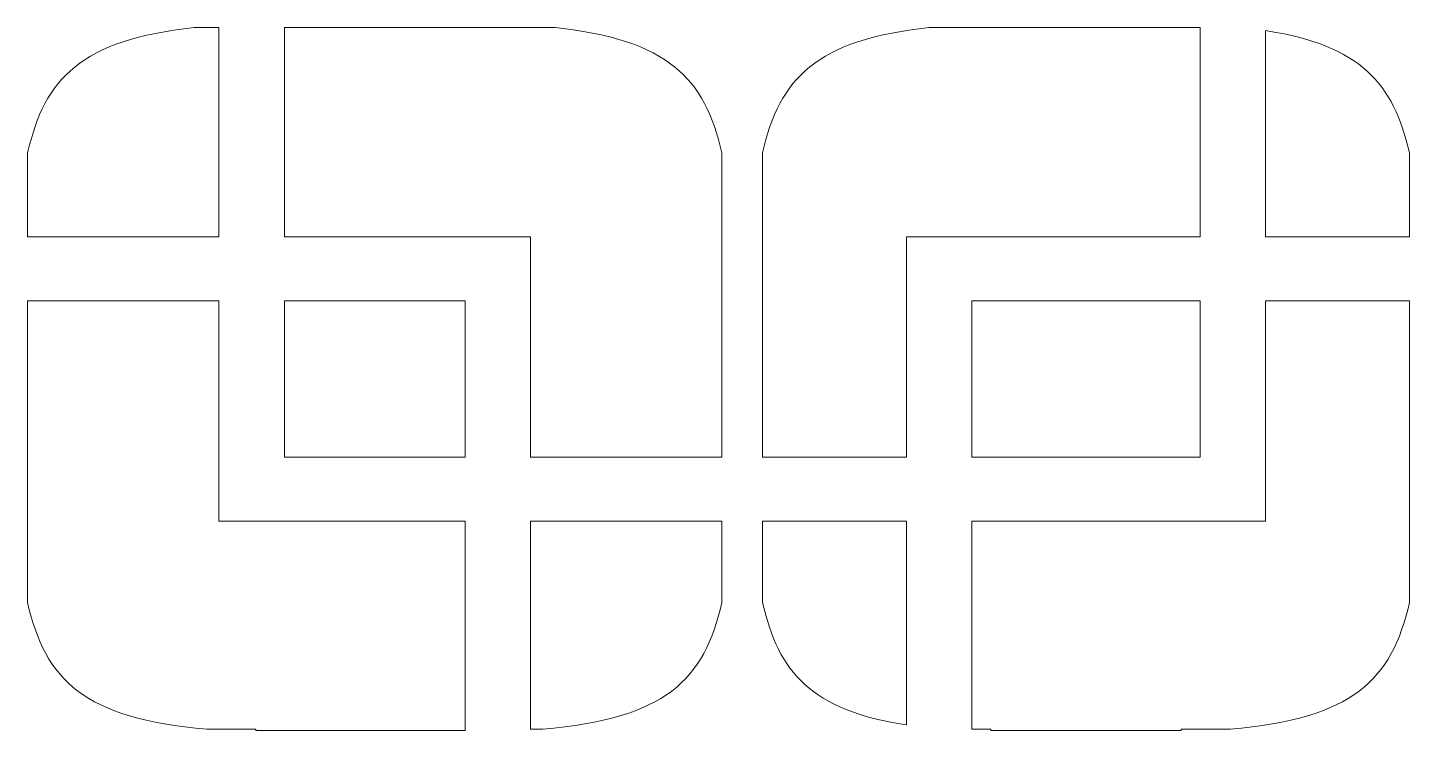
# Model space of a CAD drawing. Header units: millimetres. Extents: x -1200 to 1200, y -590 to 590.
# Drawn here: x -145 to 434, y 9 to 304 of the extents above; entities that cross this region are included whole.
import ezdxf

# ---------------------------------------------------------------- set-up
doc = ezdxf.new("R2010")
doc.units = ezdxf.units.MM
doc.header["$MEASUREMENT"] = 0
doc.layers.add('Layer 1', color=7, linetype='Continuous')

msp = doc.modelspace()

# ---------------------------------------------------------------- linework, layer by layer
at = {"layer": 'Layer 1', "color": 250, "lineweight": 20}
for points, knots in [([(-75.656, 303.6788), (-75.656, 303.6788), (-65.2907, 303.6788), (-65.2907, 303.6788), (-65.2907, 303.6788), (-65.2907, 216.0002), (-65.2907, 216.0002), (-65.2907, 216.0002), (-145.469, 216.0002), (-145.469, 216.0002), (-145.469, 216.0002), (-145.469, 251.1388), (-145.469, 251.1388), (-145.469, 251.1388), (-144.7888, 254.019), (-144.7888, 254.019), (-144.7888, 254.019), (-144.0385, 256.8272), (-144.0385, 256.8272), (-144.0385, 256.8272), (-143.2177, 259.5635), (-143.2177, 259.5635), (-143.2177, 259.5635), (-142.35, 262.1796), (-142.35, 262.1796), (-142.35, 262.1796), (-141.4354, 264.7479), (-141.4354, 264.7479), (-141.4354, 264.7479), (-140.427, 267.196), (-140.427, 267.196), (-140.427, 267.196), (-139.3483, 269.5722), (-139.3483, 269.5722), (-139.3483, 269.5722), (-138.1992, 271.8763), (-138.1992, 271.8763), (-138.1992, 271.8763), (-136.9563, 274.0845), (-136.9563, 274.0845), (-136.9563, 274.0845), (-135.6196, 276.1967), (-135.6196, 276.1967), (-135.6196, 276.1967), (-134.2126, 278.2609), (-134.2126, 278.2609), (-134.2126, 278.2609), (-132.6883, 280.205), (-132.6883, 280.205), (-132.6883, 280.205), (-131.0936, 282.1011), (-131.0936, 282.1011), (-131.0936, 282.1011), (-129.3583, 283.9012), (-129.3583, 283.9012), (-129.3583, 283.9012), (-127.5526, 285.6294), (-127.5526, 285.6294), (-127.5526, 285.6294), (-125.6061, 287.2855), (-125.6061, 287.2855), (-125.6061, 287.2855), (-123.5425, 288.8456), (-123.5425, 288.8456), (-123.5425, 288.8456), (-121.3615, 290.3338), (-121.3615, 290.3338), (-121.3615, 290.3338), (-119.0634, 291.7499), (-119.0634, 291.7499), (-119.0634, 291.7499), (-116.6245, 293.094), (-116.6245, 293.094), (-116.6245, 293.094), (-114.0449, 294.366), (-114.0449, 294.366), (-114.0449, 294.366), (-111.348, 295.5661), (-111.348, 295.5661), (-111.348, 295.5661), (-108.4871, 296.6942), (-108.4871, 296.6942), (-108.4871, 296.6942), (-105.4853, 297.7503), (-105.4853, 297.7503), (-105.4853, 297.7503), (-102.3429, 298.7344), (-102.3429, 298.7344), (-102.3429, 298.7344), (-99.0364, 299.6464), (-99.0364, 299.6464), (-99.0364, 299.6464), (-95.5657, 300.4865), (-95.5657, 300.4865), (-95.5657, 300.4865), (-91.9308, 301.2546), (-91.9308, 301.2546), (-91.9308, 301.2546), (-88.1318, 301.9506), (-88.1318, 301.9506), (-88.1318, 301.9506), (-84.1452, 302.5986), (-84.1452, 302.5986), (-84.1452, 302.5986), (-79.9944, 303.1747), (-79.9944, 303.1747), (-79.9944, 303.1747), (-75.656, 303.6788), (-75.656, 303.6788)], [0, 0, 0, 0, 0.02777778, 0.02777778, 0.02777778, 0.05555556, 0.05555556, 0.05555556, 0.08333333, 0.08333333, 0.08333333, 0.11111111, 0.11111111, 0.11111111, 0.13888889, 0.13888889, 0.13888889, 0.16666667, 0.16666667, 0.16666667, 0.19444444, 0.19444444, 0.19444444, 0.22222222, 0.22222222, 0.22222222, 0.25, 0.25, 0.25, 0.27777778, 0.27777778, 0.27777778, 0.30555556, 0.30555556, 0.30555556, 0.33333333, 0.33333333, 0.33333333, 0.36111111, 0.36111111, 0.36111111, 0.38888889, 0.38888889, 0.38888889, 0.41666667, 0.41666667, 0.41666667, 0.44444444, 0.44444444, 0.44444444, 0.47222222, 0.47222222, 0.47222222, 0.5, 0.5, 0.5, 0.52777778, 0.52777778, 0.52777778, 0.55555556, 0.55555556, 0.55555556, 0.58333333, 0.58333333, 0.58333333, 0.61111111, 0.61111111, 0.61111111, 0.63888889, 0.63888889, 0.63888889, 0.66666667, 0.66666667, 0.66666667, 0.69444444, 0.69444444, 0.69444444, 0.72222222, 0.72222222, 0.72222222, 0.75, 0.75, 0.75, 0.77777778, 0.77777778, 0.77777778, 0.80555556, 0.80555556, 0.80555556, 0.83333333, 0.83333333, 0.83333333, 0.86111111, 0.86111111, 0.86111111, 0.88888889, 0.88888889, 0.88888889, 0.91666667, 0.91666667, 0.91666667, 0.94444444, 0.94444444, 0.94444444, 0.97222222, 0.97222222, 0.97222222, 1, 1, 1, 1]), ([(-37.8767, 303.6788), (-37.8767, 303.6788), (75.6954, 303.6788), (75.6954, 303.6788), (75.6954, 303.6788), (80.0338, 303.1747), (80.0338, 303.1747), (80.0338, 303.1747), (84.208, 302.5986), (84.208, 302.5986), (84.208, 302.5986), (88.1712, 301.9506), (88.1712, 301.9506), (88.1712, 301.9506), (91.9702, 301.2546), (91.9702, 301.2546), (91.9702, 301.2546), (95.6051, 300.4865), (95.6051, 300.4865), (95.6051, 300.4865), (99.0758, 299.6464), (99.0758, 299.6464), (99.0758, 299.6464), (102.3824, 298.7344), (102.3824, 298.7344), (102.3824, 298.7344), (105.5482, 297.7503), (105.5482, 297.7503), (105.5482, 297.7503), (108.5499, 296.6942), (108.5499, 296.6942), (108.5499, 296.6942), (111.4109, 295.5661), (111.4109, 295.5661), (111.4109, 295.5661), (114.1077, 294.366), (114.1077, 294.366), (114.1077, 294.366), (116.6874, 293.094), (116.6874, 293.094), (116.6874, 293.094), (119.1028, 291.7499), (119.1028, 291.7499), (119.1028, 291.7499), (121.4244, 290.3338), (121.4244, 290.3338), (121.4244, 290.3338), (123.6053, 288.8456), (123.6053, 288.8456), (123.6053, 288.8456), (125.6455, 287.2855), (125.6455, 287.2855), (125.6455, 287.2855), (127.592, 285.6294), (127.592, 285.6294), (127.592, 285.6294), (129.4211, 283.9012), (129.4211, 283.9012), (129.4211, 283.9012), (131.133, 282.1011), (131.133, 282.1011), (131.133, 282.1011), (132.7511, 280.205), (132.7511, 280.205), (132.7511, 280.205), (134.252, 278.2369), (134.252, 278.2369), (134.252, 278.2369), (135.6825, 276.1967), (135.6825, 276.1967), (135.6825, 276.1967), (136.9957, 274.0845), (136.9957, 274.0845), (136.9957, 274.0845), (138.2386, 271.8763), (138.2386, 271.8763), (138.2386, 271.8763), (139.3877, 269.5722), (139.3877, 269.5722), (139.3877, 269.5722), (140.4665, 267.196), (140.4665, 267.196), (140.4665, 267.196), (141.4748, 264.7238), (141.4748, 264.7238), (141.4748, 264.7238), (142.3894, 262.1796), (142.3894, 262.1796), (142.3894, 262.1796), (143.2571, 259.5635), (143.2571, 259.5635), (143.2571, 259.5635), (144.0779, 256.8272), (144.0779, 256.8272), (144.0779, 256.8272), (144.8049, 254.019), (144.8049, 254.019), (144.8049, 254.019), (145.5084, 251.1388), (145.5084, 251.1388), (145.5084, 251.1388), (145.5084, 211.6079), (145.5084, 211.6079), (145.5084, 211.6079), (145.5084, 123.6173), (145.5084, 123.6173), (145.5084, 123.6173), (65.3301, 123.6173), (65.3301, 123.6173), (65.3301, 123.6173), (65.3301, 216.0002), (65.3301, 216.0002), (65.3301, 216.0002), (-37.8767, 216.0002), (-37.8767, 216.0002), (-37.8767, 216.0002), (-37.8767, 303.6788), (-37.8767, 303.6788)], [0, 0, 0, 0, 0.02564103, 0.02564103, 0.02564103, 0.05128205, 0.05128205, 0.05128205, 0.07692308, 0.07692308, 0.07692308, 0.1025641, 0.1025641, 0.1025641, 0.12820513, 0.12820513, 0.12820513, 0.15384615, 0.15384615, 0.15384615, 0.17948718, 0.17948718, 0.17948718, 0.20512821, 0.20512821, 0.20512821, 0.23076923, 0.23076923, 0.23076923, 0.25641026, 0.25641026, 0.25641026, 0.28205128, 0.28205128, 0.28205128, 0.30769231, 0.30769231, 0.30769231, 0.33333333, 0.33333333, 0.33333333, 0.35897436, 0.35897436, 0.35897436, 0.38461538, 0.38461538, 0.38461538, 0.41025641, 0.41025641, 0.41025641, 0.43589744, 0.43589744, 0.43589744, 0.46153846, 0.46153846, 0.46153846, 0.48717949, 0.48717949, 0.48717949, 0.51282051, 0.51282051, 0.51282051, 0.53846154, 0.53846154, 0.53846154, 0.56410256, 0.56410256, 0.56410256, 0.58974359, 0.58974359, 0.58974359, 0.61538462, 0.61538462, 0.61538462, 0.64102564, 0.64102564, 0.64102564, 0.66666667, 0.66666667, 0.66666667, 0.69230769, 0.69230769, 0.69230769, 0.71794872, 0.71794872, 0.71794872, 0.74358974, 0.74358974, 0.74358974, 0.76923077, 0.76923077, 0.76923077, 0.79487179, 0.79487179, 0.79487179, 0.82051282, 0.82051282, 0.82051282, 0.84615385, 0.84615385, 0.84615385, 0.87179487, 0.87179487, 0.87179487, 0.8974359, 0.8974359, 0.8974359, 0.92307692, 0.92307692, 0.92307692, 0.94871795, 0.94871795, 0.94871795, 0.97435897, 0.97435897, 0.97435897, 1, 1, 1, 1]), ([(232.3701, 303.6788), (232.3701, 303.6788), (345.9422, 303.6788), (345.9422, 303.6788), (345.9422, 303.6788), (345.9422, 216.0002), (345.9422, 216.0002), (345.9422, 216.0002), (222.849, 216.0002), (222.849, 216.0002), (222.849, 216.0002), (222.849, 123.6173), (222.849, 123.6173), (222.849, 123.6173), (162.5571, 123.6173), (162.5571, 123.6173), (162.5571, 123.6173), (162.5571, 211.6079), (162.5571, 211.6079), (162.5571, 211.6079), (162.5571, 251.1388), (162.5571, 251.1388), (162.5571, 251.1388), (163.2371, 254.019), (163.2371, 254.019), (163.2371, 254.019), (163.9876, 256.8272), (163.9876, 256.8272), (163.9876, 256.8272), (164.8084, 259.5635), (164.8084, 259.5635), (164.8084, 259.5635), (165.6525, 262.1796), (165.6525, 262.1796), (165.6525, 262.1796), (166.5906, 264.7479), (166.5906, 264.7479), (166.5906, 264.7479), (167.599, 267.196), (167.599, 267.196), (167.599, 267.196), (168.6777, 269.5722), (168.6777, 269.5722), (168.6777, 269.5722), (169.8268, 271.8763), (169.8268, 271.8763), (169.8268, 271.8763), (171.0697, 274.0845), (171.0697, 274.0845), (171.0697, 274.0845), (172.4064, 276.1967), (172.4064, 276.1967), (172.4064, 276.1967), (173.8135, 278.2609), (173.8135, 278.2609), (173.8135, 278.2609), (175.3143, 280.205), (175.3143, 280.205), (175.3143, 280.205), (176.9324, 282.1011), (176.9324, 282.1011), (176.9324, 282.1011), (178.6678, 283.9012), (178.6678, 283.9012), (178.6678, 283.9012), (180.4735, 285.6294), (180.4735, 285.6294), (180.4735, 285.6294), (182.4199, 287.2855), (182.4199, 287.2855), (182.4199, 287.2855), (184.4836, 288.8456), (184.4836, 288.8456), (184.4836, 288.8456), (186.6645, 290.3338), (186.6645, 290.3338), (186.6645, 290.3338), (188.9627, 291.7499), (188.9627, 291.7499), (188.9627, 291.7499), (191.4015, 293.094), (191.4015, 293.094), (191.4015, 293.094), (193.9577, 294.366), (193.9577, 294.366), (193.9577, 294.366), (196.6779, 295.5661), (196.6779, 295.5661), (196.6779, 295.5661), (199.539, 296.6942), (199.539, 296.6942), (199.539, 296.6942), (202.5406, 297.7503), (202.5406, 297.7503), (202.5406, 297.7503), (205.683, 298.7344), (205.683, 298.7344), (205.683, 298.7344), (208.9896, 299.6464), (208.9896, 299.6464), (208.9896, 299.6464), (212.4603, 300.4865), (212.4603, 300.4865), (212.4603, 300.4865), (216.0952, 301.2546), (216.0952, 301.2546), (216.0952, 301.2546), (219.8942, 301.9506), (219.8942, 301.9506), (219.8942, 301.9506), (223.8809, 302.5986), (223.8809, 302.5986), (223.8809, 302.5986), (228.0317, 303.1747), (228.0317, 303.1747), (228.0317, 303.1747), (232.3701, 303.6788), (232.3701, 303.6788)], [0, 0, 0, 0, 0.02564103, 0.02564103, 0.02564103, 0.05128205, 0.05128205, 0.05128205, 0.07692308, 0.07692308, 0.07692308, 0.1025641, 0.1025641, 0.1025641, 0.12820513, 0.12820513, 0.12820513, 0.15384615, 0.15384615, 0.15384615, 0.17948718, 0.17948718, 0.17948718, 0.20512821, 0.20512821, 0.20512821, 0.23076923, 0.23076923, 0.23076923, 0.25641026, 0.25641026, 0.25641026, 0.28205128, 0.28205128, 0.28205128, 0.30769231, 0.30769231, 0.30769231, 0.33333333, 0.33333333, 0.33333333, 0.35897436, 0.35897436, 0.35897436, 0.38461538, 0.38461538, 0.38461538, 0.41025641, 0.41025641, 0.41025641, 0.43589744, 0.43589744, 0.43589744, 0.46153846, 0.46153846, 0.46153846, 0.48717949, 0.48717949, 0.48717949, 0.51282051, 0.51282051, 0.51282051, 0.53846154, 0.53846154, 0.53846154, 0.56410256, 0.56410256, 0.56410256, 0.58974359, 0.58974359, 0.58974359, 0.61538462, 0.61538462, 0.61538462, 0.64102564, 0.64102564, 0.64102564, 0.66666667, 0.66666667, 0.66666667, 0.69230769, 0.69230769, 0.69230769, 0.71794872, 0.71794872, 0.71794872, 0.74358974, 0.74358974, 0.74358974, 0.76923077, 0.76923077, 0.76923077, 0.79487179, 0.79487179, 0.79487179, 0.82051282, 0.82051282, 0.82051282, 0.84615385, 0.84615385, 0.84615385, 0.87179487, 0.87179487, 0.87179487, 0.8974359, 0.8974359, 0.8974359, 0.92307692, 0.92307692, 0.92307692, 0.94871795, 0.94871795, 0.94871795, 0.97435897, 0.97435897, 0.97435897, 1, 1, 1, 1]), ([(433.6481, 216.0002), (433.6481, 216.0002), (433.6481, 251.1388), (433.6481, 251.1388), (433.6481, 251.1388), (432.3349, 256.4432), (432.3349, 256.4432), (432.3349, 256.4432), (430.8106, 261.4596), (430.8106, 261.4596), (430.8106, 261.4596), (429.9664, 263.8598), (429.9664, 263.8598), (429.9664, 263.8598), (429.0518, 266.1639), (429.0518, 266.1639), (429.0518, 266.1639), (428.0903, 268.4201), (428.0903, 268.4201), (428.0903, 268.4201), (427.0584, 270.5803), (427.0584, 270.5803), (427.0584, 270.5803), (425.9562, 272.6924), (425.9562, 272.6924), (425.9562, 272.6924), (424.7603, 274.7086), (424.7603, 274.7086), (424.7603, 274.7086), (423.5174, 276.6767), (423.5174, 276.6767), (423.5174, 276.6767), (422.1807, 278.5729), (422.1807, 278.5729), (422.1807, 278.5729), (420.7736, 280.373), (420.7736, 280.373), (420.7736, 280.373), (419.2494, 282.1251), (419.2494, 282.1251), (419.2494, 282.1251), (417.6547, 283.8052), (417.6547, 283.8052), (417.6547, 283.8052), (415.9662, 285.4134), (415.9662, 285.4134), (415.9662, 285.4134), (414.184, 286.9495), (414.184, 286.9495), (414.184, 286.9495), (412.3079, 288.4376), (412.3079, 288.4376), (412.3079, 288.4376), (410.2911, 289.8537), (410.2911, 289.8537), (410.2911, 289.8537), (408.204, 291.1978), (408.204, 291.1978), (408.204, 291.1978), (405.9997, 292.4699), (405.9997, 292.4699), (405.9997, 292.4699), (403.6781, 293.694), (403.6781, 293.694), (403.6781, 293.694), (401.2392, 294.8461), (401.2392, 294.8461), (401.2392, 294.8461), (398.6595, 295.9261), (398.6595, 295.9261), (398.6595, 295.9261), (395.9862, 296.9583), (395.9862, 296.9583), (395.9862, 296.9583), (393.1486, 297.9183), (393.1486, 297.9183), (393.1486, 297.9183), (390.2173, 298.8304), (390.2173, 298.8304), (390.2173, 298.8304), (387.1218, 299.6704), (387.1218, 299.6704), (387.1218, 299.6704), (383.8856, 300.4625), (383.8856, 300.4625), (383.8856, 300.4625), (380.5321, 301.1825), (380.5321, 301.1825), (380.5321, 301.1825), (377.0145, 301.8306), (377.0145, 301.8306), (377.0145, 301.8306), (373.3562, 302.4546), (373.3562, 302.4546), (373.3562, 302.4546), (373.3562, 216.0002), (373.3562, 216.0002), (373.3562, 216.0002), (433.6481, 216.0002), (433.6481, 216.0002)], [0, 0, 0, 0, 0.03030303, 0.03030303, 0.03030303, 0.06060606, 0.06060606, 0.06060606, 0.09090909, 0.09090909, 0.09090909, 0.12121212, 0.12121212, 0.12121212, 0.15151515, 0.15151515, 0.15151515, 0.18181818, 0.18181818, 0.18181818, 0.21212121, 0.21212121, 0.21212121, 0.24242424, 0.24242424, 0.24242424, 0.27272727, 0.27272727, 0.27272727, 0.3030303, 0.3030303, 0.3030303, 0.33333333, 0.33333333, 0.33333333, 0.36363636, 0.36363636, 0.36363636, 0.39393939, 0.39393939, 0.39393939, 0.42424242, 0.42424242, 0.42424242, 0.45454545, 0.45454545, 0.45454545, 0.48484848, 0.48484848, 0.48484848, 0.51515152, 0.51515152, 0.51515152, 0.54545455, 0.54545455, 0.54545455, 0.57575758, 0.57575758, 0.57575758, 0.60606061, 0.60606061, 0.60606061, 0.63636364, 0.63636364, 0.63636364, 0.66666667, 0.66666667, 0.66666667, 0.6969697, 0.6969697, 0.6969697, 0.72727273, 0.72727273, 0.72727273, 0.75757576, 0.75757576, 0.75757576, 0.78787879, 0.78787879, 0.78787879, 0.81818182, 0.81818182, 0.81818182, 0.84848485, 0.84848485, 0.84848485, 0.87878788, 0.87878788, 0.87878788, 0.90909091, 0.90909091, 0.90909091, 0.93939394, 0.93939394, 0.93939394, 0.96969697, 0.96969697, 0.96969697, 1, 1, 1, 1]), ([(37.9162, 9.0328), (37.9162, 9.0328), (-49.8132, 9.0328), (-49.8132, 9.0328), (-49.8132, 9.0328), (-49.8132, 9.5368), (-49.8132, 9.5368), (-49.8132, 9.5368), (-70.3561, 9.5368), (-70.3561, 9.5368), (-70.3561, 9.5368), (-75.0697, 9.9928), (-75.0697, 9.9928), (-75.0697, 9.9928), (-79.5723, 10.4969), (-79.5723, 10.4969), (-79.5723, 10.4969), (-83.9107, 11.0969), (-83.9107, 11.0969), (-83.9107, 11.0969), (-88.038, 11.745), (-88.038, 11.745), (-88.038, 11.745), (-91.9777, 12.489), (-91.9777, 12.489), (-91.9777, 12.489), (-95.7299, 13.2811), (-95.7299, 13.2811), (-95.7299, 13.2811), (-99.3178, 14.1692), (-99.3178, 14.1692), (-99.3178, 14.1692), (-102.7416, 15.1052), (-102.7416, 15.1052), (-102.7416, 15.1052), (-105.9778, 16.1373), (-105.9778, 16.1373), (-105.9778, 16.1373), (-109.0734, 17.2414), (-109.0734, 17.2414), (-109.0734, 17.2414), (-111.9812, 18.4175), (-111.9812, 18.4175), (-111.9812, 18.4175), (-114.7719, 19.6895), (-114.7719, 19.6895), (-114.7719, 19.6895), (-117.3749, 21.0337), (-117.3749, 21.0337), (-117.3749, 21.0337), (-119.8607, 22.4498), (-119.8607, 22.4498), (-119.8607, 22.4498), (-122.2058, 23.9379), (-122.2058, 23.9379), (-122.2058, 23.9379), (-124.4101, 25.522), (-124.4101, 25.522), (-124.4101, 25.522), (-126.4972, 27.1781), (-126.4972, 27.1781), (-126.4972, 27.1781), (-128.4437, 28.9303), (-128.4437, 28.9303), (-128.4437, 28.9303), (-130.2728, 30.7544), (-130.2728, 30.7544), (-130.2728, 30.7544), (-132.0082, 32.6745), (-132.0082, 32.6745), (-132.0082, 32.6745), (-133.6263, 34.6667), (-133.6263, 34.6667), (-133.6263, 34.6667), (-135.1272, 36.7548), (-135.1272, 36.7548), (-135.1272, 36.7548), (-136.5342, 38.939), (-136.5342, 38.939), (-136.5342, 38.939), (-137.8709, 41.1952), (-137.8709, 41.1952), (-137.8709, 41.1952), (-139.0669, 43.5473), (-139.0669, 43.5473), (-139.0669, 43.5473), (-140.1925, 45.9955), (-140.1925, 45.9955), (-140.1925, 45.9955), (-141.2478, 48.5397), (-141.2478, 48.5397), (-141.2478, 48.5397), (-142.2328, 51.1559), (-142.2328, 51.1559), (-142.2328, 51.1559), (-143.1239, 53.8681), (-143.1239, 53.8681), (-143.1239, 53.8681), (-143.9681, 56.6763), (-143.9681, 56.6763), (-143.9681, 56.6763), (-144.7654, 59.6045), (-144.7654, 59.6045), (-144.7654, 59.6045), (-145.469, 62.6048), (-145.469, 62.6048), (-145.469, 62.6048), (-145.469, 101.0796), (-145.469, 101.0796), (-145.469, 101.0796), (-145.469, 189.0942), (-145.469, 189.0942), (-145.469, 189.0942), (-65.2907, 189.0942), (-65.2907, 189.0942), (-65.2907, 189.0942), (-65.2907, 96.6873), (-65.2907, 96.6873), (-65.2907, 96.6873), (37.9162, 96.6873), (37.9162, 96.6873), (37.9162, 96.6873), (37.9162, 9.0328), (37.9162, 9.0328)], [0, 0, 0, 0, 0.02439024, 0.02439024, 0.02439024, 0.04878049, 0.04878049, 0.04878049, 0.07317073, 0.07317073, 0.07317073, 0.09756098, 0.09756098, 0.09756098, 0.12195122, 0.12195122, 0.12195122, 0.14634146, 0.14634146, 0.14634146, 0.17073171, 0.17073171, 0.17073171, 0.19512195, 0.19512195, 0.19512195, 0.2195122, 0.2195122, 0.2195122, 0.24390244, 0.24390244, 0.24390244, 0.26829268, 0.26829268, 0.26829268, 0.29268293, 0.29268293, 0.29268293, 0.31707317, 0.31707317, 0.31707317, 0.34146341, 0.34146341, 0.34146341, 0.36585366, 0.36585366, 0.36585366, 0.3902439, 0.3902439, 0.3902439, 0.41463415, 0.41463415, 0.41463415, 0.43902439, 0.43902439, 0.43902439, 0.46341463, 0.46341463, 0.46341463, 0.48780488, 0.48780488, 0.48780488, 0.51219512, 0.51219512, 0.51219512, 0.53658537, 0.53658537, 0.53658537, 0.56097561, 0.56097561, 0.56097561, 0.58536585, 0.58536585, 0.58536585, 0.6097561, 0.6097561, 0.6097561, 0.63414634, 0.63414634, 0.63414634, 0.65853659, 0.65853659, 0.65853659, 0.68292683, 0.68292683, 0.68292683, 0.70731707, 0.70731707, 0.70731707, 0.73170732, 0.73170732, 0.73170732, 0.75609756, 0.75609756, 0.75609756, 0.7804878, 0.7804878, 0.7804878, 0.80487805, 0.80487805, 0.80487805, 0.82926829, 0.82926829, 0.82926829, 0.85365854, 0.85365854, 0.85365854, 0.87804878, 0.87804878, 0.87804878, 0.90243902, 0.90243902, 0.90243902, 0.92682927, 0.92682927, 0.92682927, 0.95121951, 0.95121951, 0.95121951, 0.97560976, 0.97560976, 0.97560976, 1, 1, 1, 1]), ([(-37.8767, 123.6173), (-37.8767, 123.6173), (-37.8767, 189.0942), (-37.8767, 189.0942), (-37.8767, 189.0942), (37.9162, 189.0942), (37.9162, 189.0942), (37.9162, 189.0942), (37.9162, 123.6173), (37.9162, 123.6173), (37.9162, 123.6173), (-37.8767, 123.6173), (-37.8767, 123.6173)], [0, 0, 0, 0, 0.25, 0.25, 0.25, 0.5, 0.5, 0.5, 0.75, 0.75, 0.75, 1, 1, 1, 1]), ([(345.9422, 189.0942), (345.9422, 189.0942), (345.9422, 123.6173), (345.9422, 123.6173), (345.9422, 123.6173), (250.263, 123.6173), (250.263, 123.6173), (250.263, 123.6173), (250.263, 189.0942), (250.263, 189.0942), (250.263, 189.0942), (345.9422, 189.0942), (345.9422, 189.0942)], [0, 0, 0, 0, 0.25, 0.25, 0.25, 0.5, 0.5, 0.5, 0.75, 0.75, 0.75, 1, 1, 1, 1]), ([(337.9924, 9.0328), (337.9924, 9.0328), (258.2128, 9.0328), (258.2128, 9.0328), (258.2128, 9.0328), (258.2128, 9.5368), (258.2128, 9.5368), (258.2128, 9.5368), (250.263, 9.5368), (250.263, 9.5368), (250.263, 9.5368), (250.263, 96.6873), (250.263, 96.6873), (250.263, 96.6873), (373.3562, 96.6873), (373.3562, 96.6873), (373.3562, 96.6873), (373.3562, 189.0942), (373.3562, 189.0942), (373.3562, 189.0942), (433.6481, 189.0942), (433.6481, 189.0942), (433.6481, 189.0942), (433.6481, 101.0796), (433.6481, 101.0796), (433.6481, 101.0796), (433.6481, 62.6048), (433.6481, 62.6048), (433.6481, 62.6048), (432.9446, 59.6045), (432.9446, 59.6045), (432.9446, 59.6045), (432.1708, 56.7003), (432.1708, 56.7003), (432.1708, 56.7003), (431.3265, 53.8681), (431.3265, 53.8681), (431.3265, 53.8681), (430.4119, 51.1559), (430.4119, 51.1559), (430.4119, 51.1559), (429.4505, 48.5397), (429.4505, 48.5397), (429.4505, 48.5397), (428.3951, 45.9955), (428.3951, 45.9955), (428.3951, 45.9955), (427.2695, 43.5473), (427.2695, 43.5473), (427.2695, 43.5473), (426.05, 41.1952), (426.05, 41.1952), (426.05, 41.1952), (424.7368, 38.939), (424.7368, 38.939), (424.7368, 38.939), (423.3298, 36.7548), (423.3298, 36.7548), (423.3298, 36.7548), (421.8289, 34.6667), (421.8289, 34.6667), (421.8289, 34.6667), (420.2108, 32.6745), (420.2108, 32.6745), (420.2108, 32.6745), (418.4989, 30.7544), (418.4989, 30.7544), (418.4989, 30.7544), (416.6463, 28.9303), (416.6463, 28.9303), (416.6463, 28.9303), (414.6999, 27.1781), (414.6999, 27.1781), (414.6999, 27.1781), (412.6127, 25.522), (412.6127, 25.522), (412.6127, 25.522), (410.4084, 23.9379), (410.4084, 23.9379), (410.4084, 23.9379), (408.0633, 22.4498), (408.0633, 22.4498), (408.0633, 22.4498), (405.601, 21.0337), (405.601, 21.0337), (405.601, 21.0337), (402.9745, 19.6895), (402.9745, 19.6895), (402.9745, 19.6895), (400.2073, 18.4175), (400.2073, 18.4175), (400.2073, 18.4175), (397.276, 17.2414), (397.276, 17.2414), (397.276, 17.2414), (394.2039, 16.1373), (394.2039, 16.1373), (394.2039, 16.1373), (390.9443, 15.1052), (390.9443, 15.1052), (390.9443, 15.1052), (387.5439, 14.1692), (387.5439, 14.1692), (387.5439, 14.1692), (383.9559, 13.2811), (383.9559, 13.2811), (383.9559, 13.2811), (380.1803, 12.489), (380.1803, 12.489), (380.1803, 12.489), (376.2406, 11.745), (376.2406, 11.745), (376.2406, 11.745), (372.1133, 11.0969), (372.1133, 11.0969), (372.1133, 11.0969), (367.7983, 10.4969), (367.7983, 10.4969), (367.7983, 10.4969), (363.2723, 9.9928), (363.2723, 9.9928), (363.2723, 9.9928), (358.5587, 9.5368), (358.5587, 9.5368), (358.5587, 9.5368), (337.9924, 9.5368), (337.9924, 9.5368), (337.9924, 9.5368), (337.9924, 9.0328), (337.9924, 9.0328)], [0, 0, 0, 0, 0.02325581, 0.02325581, 0.02325581, 0.04651163, 0.04651163, 0.04651163, 0.06976744, 0.06976744, 0.06976744, 0.09302326, 0.09302326, 0.09302326, 0.11627907, 0.11627907, 0.11627907, 0.13953488, 0.13953488, 0.13953488, 0.1627907, 0.1627907, 0.1627907, 0.18604651, 0.18604651, 0.18604651, 0.20930233, 0.20930233, 0.20930233, 0.23255814, 0.23255814, 0.23255814, 0.25581395, 0.25581395, 0.25581395, 0.27906977, 0.27906977, 0.27906977, 0.30232558, 0.30232558, 0.30232558, 0.3255814, 0.3255814, 0.3255814, 0.34883721, 0.34883721, 0.34883721, 0.37209302, 0.37209302, 0.37209302, 0.39534884, 0.39534884, 0.39534884, 0.41860465, 0.41860465, 0.41860465, 0.44186047, 0.44186047, 0.44186047, 0.46511628, 0.46511628, 0.46511628, 0.48837209, 0.48837209, 0.48837209, 0.51162791, 0.51162791, 0.51162791, 0.53488372, 0.53488372, 0.53488372, 0.55813953, 0.55813953, 0.55813953, 0.58139535, 0.58139535, 0.58139535, 0.60465116, 0.60465116, 0.60465116, 0.62790698, 0.62790698, 0.62790698, 0.65116279, 0.65116279, 0.65116279, 0.6744186, 0.6744186, 0.6744186, 0.69767442, 0.69767442, 0.69767442, 0.72093023, 0.72093023, 0.72093023, 0.74418605, 0.74418605, 0.74418605, 0.76744186, 0.76744186, 0.76744186, 0.79069767, 0.79069767, 0.79069767, 0.81395349, 0.81395349, 0.81395349, 0.8372093, 0.8372093, 0.8372093, 0.86046512, 0.86046512, 0.86046512, 0.88372093, 0.88372093, 0.88372093, 0.90697674, 0.90697674, 0.90697674, 0.93023256, 0.93023256, 0.93023256, 0.95348837, 0.95348837, 0.95348837, 0.97674419, 0.97674419, 0.97674419, 1, 1, 1, 1]), ([(70.419, 9.5368), (70.419, 9.5368), (75.1325, 9.9928), (75.1325, 9.9928), (75.1325, 9.9928), (79.6351, 10.4969), (79.6351, 10.4969), (79.6351, 10.4969), (83.9735, 11.0969), (83.9735, 11.0969), (83.9735, 11.0969), (88.1009, 11.745), (88.1009, 11.745), (88.1009, 11.745), (92.0406, 12.489), (92.0406, 12.489), (92.0406, 12.489), (95.7927, 13.2811), (95.7927, 13.2811), (95.7927, 13.2811), (99.3806, 14.1692), (99.3806, 14.1692), (99.3806, 14.1692), (102.8045, 15.1052), (102.8045, 15.1052), (102.8045, 15.1052), (106.0407, 16.1373), (106.0407, 16.1373), (106.0407, 16.1373), (109.1128, 17.2414), (109.1128, 17.2414), (109.1128, 17.2414), (112.0441, 18.4175), (112.0441, 18.4175), (112.0441, 18.4175), (114.8113, 19.6895), (114.8113, 19.6895), (114.8113, 19.6895), (117.4378, 21.0337), (117.4378, 21.0337), (117.4378, 21.0337), (119.9236, 22.4498), (119.9236, 22.4498), (119.9236, 22.4498), (122.2687, 23.9379), (122.2687, 23.9379), (122.2687, 23.9379), (124.473, 25.522), (124.473, 25.522), (124.473, 25.522), (126.5601, 27.1781), (126.5601, 27.1781), (126.5601, 27.1781), (128.5065, 28.9303), (128.5065, 28.9303), (128.5065, 28.9303), (130.3357, 30.7544), (130.3357, 30.7544), (130.3357, 30.7544), (132.0476, 32.6745), (132.0476, 32.6745), (132.0476, 32.6745), (133.6657, 34.6667), (133.6657, 34.6667), (133.6657, 34.6667), (135.1666, 36.7548), (135.1666, 36.7548), (135.1666, 36.7548), (136.5736, 38.939), (136.5736, 38.939), (136.5736, 38.939), (137.8868, 41.1952), (137.8868, 41.1952), (137.8868, 41.1952), (139.1063, 43.5473), (139.1063, 43.5473), (139.1063, 43.5473), (140.2319, 45.9955), (140.2319, 45.9955), (140.2319, 45.9955), (141.2872, 48.5397), (141.2872, 48.5397), (141.2872, 48.5397), (142.2722, 51.1559), (142.2722, 51.1559), (142.2722, 51.1559), (143.1633, 53.8681), (143.1633, 53.8681), (143.1633, 53.8681), (144.0075, 56.7003), (144.0075, 56.7003), (144.0075, 56.7003), (144.7814, 59.6045), (144.7814, 59.6045), (144.7814, 59.6045), (145.5084, 62.6048), (145.5084, 62.6048), (145.5084, 62.6048), (145.5084, 96.6873), (145.5084, 96.6873), (145.5084, 96.6873), (65.3301, 96.6873), (65.3301, 96.6873), (65.3301, 96.6873), (65.3301, 9.5368), (65.3301, 9.5368), (65.3301, 9.5368), (70.419, 9.5368), (70.419, 9.5368)], [0, 0, 0, 0, 0.02777778, 0.02777778, 0.02777778, 0.05555556, 0.05555556, 0.05555556, 0.08333333, 0.08333333, 0.08333333, 0.11111111, 0.11111111, 0.11111111, 0.13888889, 0.13888889, 0.13888889, 0.16666667, 0.16666667, 0.16666667, 0.19444444, 0.19444444, 0.19444444, 0.22222222, 0.22222222, 0.22222222, 0.25, 0.25, 0.25, 0.27777778, 0.27777778, 0.27777778, 0.30555556, 0.30555556, 0.30555556, 0.33333333, 0.33333333, 0.33333333, 0.36111111, 0.36111111, 0.36111111, 0.38888889, 0.38888889, 0.38888889, 0.41666667, 0.41666667, 0.41666667, 0.44444444, 0.44444444, 0.44444444, 0.47222222, 0.47222222, 0.47222222, 0.5, 0.5, 0.5, 0.52777778, 0.52777778, 0.52777778, 0.55555556, 0.55555556, 0.55555556, 0.58333333, 0.58333333, 0.58333333, 0.61111111, 0.61111111, 0.61111111, 0.63888889, 0.63888889, 0.63888889, 0.66666667, 0.66666667, 0.66666667, 0.69444444, 0.69444444, 0.69444444, 0.72222222, 0.72222222, 0.72222222, 0.75, 0.75, 0.75, 0.77777778, 0.77777778, 0.77777778, 0.80555556, 0.80555556, 0.80555556, 0.83333333, 0.83333333, 0.83333333, 0.86111111, 0.86111111, 0.86111111, 0.88888889, 0.88888889, 0.88888889, 0.91666667, 0.91666667, 0.91666667, 0.94444444, 0.94444444, 0.94444444, 0.97222222, 0.97222222, 0.97222222, 1, 1, 1, 1]), ([(162.5571, 96.6873), (162.5571, 96.6873), (162.5571, 62.6048), (162.5571, 62.6048), (162.5571, 62.6048), (163.8938, 57.2764), (163.8938, 57.2764), (163.8938, 57.2764), (165.4181, 52.26), (165.4181, 52.26), (165.4181, 52.26), (166.2623, 49.8838), (166.2623, 49.8838), (166.2623, 49.8838), (167.1769, 47.5556), (167.1769, 47.5556), (167.1769, 47.5556), (168.1384, 45.3235), (168.1384, 45.3235), (168.1384, 45.3235), (169.1702, 43.1393), (169.1702, 43.1393), (169.1702, 43.1393), (170.2724, 41.0512), (170.2724, 41.0512), (170.2724, 41.0512), (171.4449, 39.011), (171.4449, 39.011), (171.4449, 39.011), (172.7113, 37.0428), (172.7113, 37.0428), (172.7113, 37.0428), (174.0479, 35.1707), (174.0479, 35.1707), (174.0479, 35.1707), (175.455, 33.3466), (175.455, 33.3466), (175.455, 33.3466), (176.9558, 31.5944), (176.9558, 31.5944), (176.9558, 31.5944), (178.5505, 29.9143), (178.5505, 29.9143), (178.5505, 29.9143), (180.239, 28.3062), (180.239, 28.3062), (180.239, 28.3062), (182.0212, 26.7701), (182.0212, 26.7701), (182.0212, 26.7701), (183.9207, 25.282), (183.9207, 25.282), (183.9207, 25.282), (185.9141, 23.8899), (185.9141, 23.8899), (185.9141, 23.8899), (188.0012, 22.5458), (188.0012, 22.5458), (188.0012, 22.5458), (190.2055, 21.2497), (190.2055, 21.2497), (190.2055, 21.2497), (192.5506, 20.0496), (192.5506, 20.0496), (192.5506, 20.0496), (194.9895, 18.8975), (194.9895, 18.8975), (194.9895, 18.8975), (197.5457, 17.7934), (197.5457, 17.7934), (197.5457, 17.7934), (200.2425, 16.7613), (200.2425, 16.7613), (200.2425, 16.7613), (203.0566, 15.8013), (203.0566, 15.8013), (203.0566, 15.8013), (206.0114, 14.9132), (206.0114, 14.9132), (206.0114, 14.9132), (209.0834, 14.0492), (209.0834, 14.0492), (209.0834, 14.0492), (212.3196, 13.2811), (212.3196, 13.2811), (212.3196, 13.2811), (215.6731, 12.5611), (215.6731, 12.5611), (215.6731, 12.5611), (219.1907, 11.889), (219.1907, 11.889), (219.1907, 11.889), (222.849, 11.2889), (222.849, 11.2889), (222.849, 11.2889), (222.849, 96.6873), (222.849, 96.6873), (222.849, 96.6873), (162.5571, 96.6873), (162.5571, 96.6873)], [0, 0, 0, 0, 0.03030303, 0.03030303, 0.03030303, 0.06060606, 0.06060606, 0.06060606, 0.09090909, 0.09090909, 0.09090909, 0.12121212, 0.12121212, 0.12121212, 0.15151515, 0.15151515, 0.15151515, 0.18181818, 0.18181818, 0.18181818, 0.21212121, 0.21212121, 0.21212121, 0.24242424, 0.24242424, 0.24242424, 0.27272727, 0.27272727, 0.27272727, 0.3030303, 0.3030303, 0.3030303, 0.33333333, 0.33333333, 0.33333333, 0.36363636, 0.36363636, 0.36363636, 0.39393939, 0.39393939, 0.39393939, 0.42424242, 0.42424242, 0.42424242, 0.45454545, 0.45454545, 0.45454545, 0.48484848, 0.48484848, 0.48484848, 0.51515152, 0.51515152, 0.51515152, 0.54545455, 0.54545455, 0.54545455, 0.57575758, 0.57575758, 0.57575758, 0.60606061, 0.60606061, 0.60606061, 0.63636364, 0.63636364, 0.63636364, 0.66666667, 0.66666667, 0.66666667, 0.6969697, 0.6969697, 0.6969697, 0.72727273, 0.72727273, 0.72727273, 0.75757576, 0.75757576, 0.75757576, 0.78787879, 0.78787879, 0.78787879, 0.81818182, 0.81818182, 0.81818182, 0.84848485, 0.84848485, 0.84848485, 0.87878788, 0.87878788, 0.87878788, 0.90909091, 0.90909091, 0.90909091, 0.93939394, 0.93939394, 0.93939394, 0.96969697, 0.96969697, 0.96969697, 1, 1, 1, 1])]:
    msp.add_open_spline(points, degree=3, knots=knots, dxfattribs=at)

doc.saveas('drawing.dxf')
